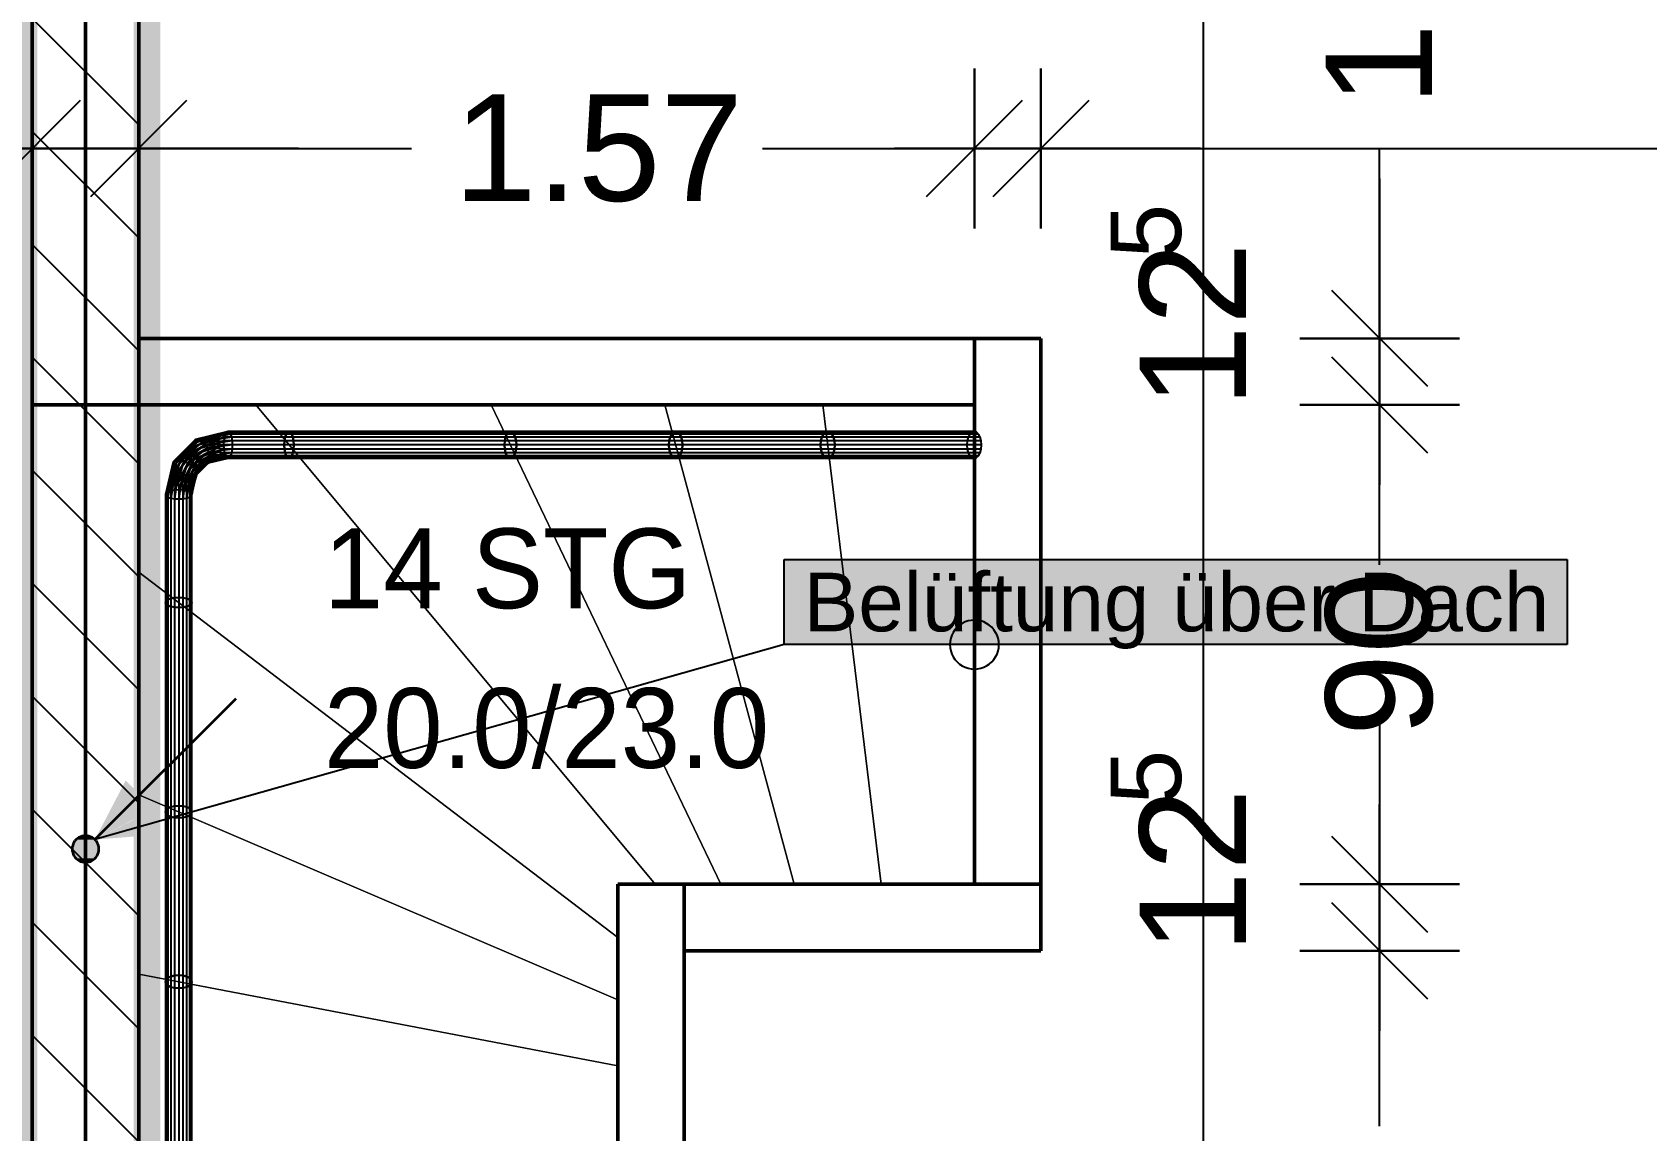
# Model space of a CAD drawing. Extents: x 0 to 756, y -25 to 420.
# Drawn here: x 251.6 to 312.2, y 99.4 to 140.7 of the extents above; entities that cross this region are included whole.
import ezdxf
from ezdxf.lldxf.tags import DXFTag

# ---------------------------------------------------------------- set-up
doc = ezdxf.new("R2010")
doc.units = 0
doc.layers.get('0').update_dxf_attribs({"lineweight": 25})
doc.layers.get('DEFPOINTS').update_dxf_attribs({"lineweight": 25})
for name, color, linetype, lineweight, true_color in [('A_Dach', 1, 'Continuous', 25, 0xff0000), ('H_Heizung', 1, 'Continuous', 25, 0xff0000), ('S_Schmutzwasser', 7, 'Continuous', 35, 0x808040)]:
    doc.layers.add(name, color=color, linetype=linetype, lineweight=lineweight, true_color=true_color)
for name, color, linetype, lineweight in [('A_Innenwand', 7, 'Continuous', 25), ('ALLGEMEIN01', 7, 'Continuous', 13), ('ALLGEMEIN03', 7, 'Continuous', 25), ('Standard', 7, 'Continuous', 25), ('TREPPE', 7, 'Continuous', 13), ('WAND_HOLZ_NICHT_TRAGEND', 7, 'Continuous', 13), ('WAND_HOLZ_TRAGEND', 7, 'Continuous', 13), ('X_Text', 7, 'Continuous', 25)]:
    doc.layers.add(name, color=color, linetype=linetype, lineweight=lineweight)
doc.styles.get("Standard").update_dxf_attribs({"font": 'arial.ttf'})
tags = doc.linetypes.add('VERDECKT2_S2', pattern=[0.27, 0.2, -0.07]).pattern_tags.tags
tags[6:7] = [DXFTag(74, 4), DXFTag(75, 0), DXFTag(340, '0'), DXFTag(46, 1.0), DXFTag(50, 0.0), DXFTag(44, 0.0), DXFTag(45, 0.0)]
tags[4:5] = [DXFTag(74, 4), DXFTag(75, 0), DXFTag(340, '0'), DXFTag(46, 1.0), DXFTag(50, 0.0), DXFTag(44, 0.0), DXFTag(45, 0.0)]

# ---------------------------------------------------------------- blocks, each defined once
blk = doc.blocks.new('Referenz-A0T78PG4OY')
at = {"layer": 'ALLGEMEIN01', "color": 0, "linetype": 'VERDECKT2_S2', "lineweight": -2, "ltscale": 0.25}
for p, q in [((253.567, 414.475), (253.567, 5.763)), ((295.567, 414.475), (295.567, 5.763))]:
    blk.add_line(p, q, dxfattribs=at)
at = {"layer": 'ALLGEMEIN03', "color": 0, "lineweight": -2}
blk.add_line((253.567, 414.475), (253.567, 5.763), dxfattribs=at)
at = {"layer": 'DEFPOINTS', "color": 0, "linetype": 'Continuous', "lineweight": -2, "ltscale": 0.25}
for p, q in [((255.567, 136.299), (255.567, 136.299)), ((286.967, 136.299), (286.967, 136.299)), ((289.467, 136.299), (289.467, 136.299)), ((255.567, 129.168), (255.567, 129.168)), ((255.567, 129.168), (255.567, 129.168)), ((289.467, 129.168), (289.467, 129.168)), ((289.467, 129.168), (289.467, 129.168)), ((289.467, 129.168), (289.467, 129.168)), ((289.467, 129.168), (289.467, 129.168)), ((302.192, 129.168), (302.192, 129.168)), ((286.967, 126.668), (286.967, 126.668)), ((286.967, 126.668), (286.967, 126.668)), ((286.967, 126.668), (286.967, 126.668)), ((286.967, 126.668), (286.967, 126.668)), ((302.192, 126.668), (302.192, 126.668)), ((286.967, 108.668), (286.967, 108.668)), ((286.967, 108.668), (286.967, 108.668)), ((302.192, 108.668), (302.192, 108.668)), ((289.467, 106.168), (289.467, 106.168)), ((289.467, 106.168), (289.467, 106.168)), ((302.192, 106.168), (302.192, 106.168))]:
    blk.add_line(p, q, dxfattribs=at)
at = {"layer": 'Standard', "color": 0, "lineweight": -2}
for p, q in [((255.567, 133.299), (255.567, 139.299)), ((255.567, 139.299), (255.567, 133.299)), ((286.967, 133.299), (286.967, 139.299)), ((286.967, 139.299), (286.967, 133.299)), ((289.467, 133.299), (289.467, 139.299)), ((289.467, 139.299), (289.467, 133.299)), ((249.767, 134.499), (253.367, 138.099)), ((253.367, 138.099), (249.767, 134.499)), ((253.767, 134.499), (257.367, 138.099)), ((257.367, 138.099), (253.767, 134.499)), ((285.167, 134.499), (288.767, 138.099)), ((288.767, 138.099), (285.167, 134.499)), ((287.667, 134.499), (291.267, 138.099)), ((291.267, 138.099), (287.667, 134.499)), ((245.567, 136.299), (254.567, 136.299)), ((257.567, 136.299), (248.567, 136.299)), ((249.567, 136.299), (258.567, 136.299)), ((251.567, 136.299), (255.567, 136.299)), ((261.567, 136.299), (252.567, 136.299)), ((255.567, 136.299), (265.81, 136.299)), ((279.01, 136.299), (286.967, 136.299)), ((280.967, 136.299), (289.967, 136.299)), ((283.467, 136.299), (292.467, 136.299)), ((292.967, 136.299), (283.967, 136.299)), ((295.467, 136.299), (286.467, 136.299)), ((286.967, 136.299), (289.467, 136.299)), ((289.467, 136.299), (330.729, 136.299)), ((302.192, 129.168), (302.192, 136.303)), ((302.192, 135.168), (302.192, 126.168)), ((302.192, 132.668), (302.192, 123.668)), ((302.192, 123.168), (302.192, 132.168)), ((303.992, 127.368), (300.392, 130.968)), ((300.392, 130.968), (303.992, 127.368)), ((302.192, 120.668), (302.192, 129.668)), ((305.192, 129.168), (299.192, 129.168)), ((299.192, 129.168), (305.192, 129.168)), ((302.192, 126.668), (302.192, 129.168)), ((303.992, 124.868), (300.392, 128.468)), ((300.392, 128.468), (303.992, 124.868)), ((305.192, 126.668), (299.192, 126.668)), ((299.192, 126.668), (305.192, 126.668)), ((302.192, 123.679), (302.192, 126.668)), ((258.873, 125.643), (257.639, 125.228)), ((258.826, 125.572), (257.639, 125.228)), ((258.826, 125.572), (257.65, 125.108)), ((258.925, 125.668), (257.658, 125.32)), ((258.873, 125.643), (257.658, 125.32)), ((258.925, 125.668), (257.705, 125.373)), ((258.978, 125.643), (257.705, 125.373)), ((258.978, 125.643), (257.776, 125.384)), ((259.025, 125.572), (257.776, 125.384)), ((259.025, 125.572), (257.863, 125.351)), ((258.826, 125.572), (258.789, 125.462)), ((258.873, 125.643), (258.826, 125.572)), ((261.104, 125.572), (258.826, 125.572)), ((258.925, 125.668), (258.873, 125.643)), ((261.156, 125.643), (258.873, 125.643)), ((258.978, 125.643), (258.925, 125.668)), ((261.212, 125.668), (258.925, 125.668)), ((259.025, 125.572), (258.978, 125.643)), ((261.269, 125.643), (258.978, 125.643)), ((259.062, 125.462), (259.025, 125.572)), ((261.32, 125.572), (259.025, 125.572)), ((261.104, 125.572), (261.064, 125.462)), ((261.064, 125.462), (261.104, 125.572)), ((261.156, 125.643), (261.104, 125.572)), ((261.104, 125.572), (261.156, 125.643)), ((269.402, 125.572), (261.104, 125.572)), ((261.212, 125.668), (261.156, 125.643)), ((261.156, 125.643), (261.212, 125.668)), ((269.464, 125.643), (261.156, 125.643)), ((261.212, 125.668), (261.269, 125.643)), ((269.533, 125.668), (261.212, 125.668)), ((261.269, 125.643), (261.212, 125.668)), ((261.269, 125.643), (261.32, 125.572)), ((269.603, 125.643), (261.269, 125.643)), ((261.32, 125.572), (261.269, 125.643)), ((261.32, 125.572), (261.361, 125.462)), ((269.665, 125.572), (261.32, 125.572)), ((261.361, 125.462), (261.32, 125.572)), ((269.402, 125.572), (269.352, 125.462)), ((269.352, 125.462), (269.402, 125.572)), ((269.464, 125.643), (269.402, 125.572)), ((269.402, 125.572), (269.464, 125.643)), ((275.595, 125.572), (269.402, 125.572)), ((269.533, 125.668), (269.464, 125.643)), ((269.464, 125.643), (269.533, 125.668)), ((275.666, 125.643), (269.464, 125.643)), ((275.745, 125.668), (269.533, 125.668)), ((269.533, 125.668), (269.603, 125.643)), ((269.603, 125.643), (269.533, 125.668)), ((275.823, 125.643), (269.603, 125.643)), ((269.603, 125.643), (269.665, 125.572)), ((269.665, 125.572), (269.603, 125.643)), ((275.895, 125.572), (269.665, 125.572)), ((269.665, 125.572), (269.714, 125.462)), ((269.714, 125.462), (269.665, 125.572)), ((275.595, 125.572), (275.538, 125.462)), ((275.538, 125.462), (275.595, 125.572)), ((275.666, 125.643), (275.595, 125.572)), ((275.595, 125.572), (275.666, 125.643)), ((281.297, 125.572), (275.595, 125.572)), ((275.745, 125.668), (275.666, 125.643)), ((275.666, 125.643), (275.745, 125.668)), ((281.371, 125.643), (275.666, 125.643)), ((281.453, 125.668), (275.745, 125.668)), ((275.745, 125.668), (275.823, 125.643)), ((275.823, 125.643), (275.745, 125.668)), ((281.535, 125.643), (275.823, 125.643)), ((275.823, 125.643), (275.895, 125.572)), ((275.895, 125.572), (275.823, 125.643)), ((281.609, 125.572), (275.895, 125.572)), ((275.895, 125.572), (275.951, 125.462)), ((275.951, 125.462), (275.895, 125.572)), ((281.297, 125.572), (281.238, 125.462)), ((281.238, 125.462), (281.297, 125.572)), ((281.371, 125.643), (281.297, 125.572)), ((281.297, 125.572), (281.371, 125.643)), ((286.809, 125.572), (281.297, 125.572)), ((281.453, 125.668), (281.371, 125.643)), ((281.371, 125.643), (281.453, 125.668)), ((286.884, 125.643), (281.371, 125.643)), ((286.967, 125.668), (281.453, 125.668)), ((281.453, 125.668), (281.535, 125.643)), ((281.535, 125.643), (281.453, 125.668)), ((287.05, 125.643), (281.535, 125.643)), ((281.535, 125.643), (281.609, 125.572)), ((281.609, 125.572), (281.535, 125.643)), ((287.125, 125.572), (281.609, 125.572)), ((281.609, 125.572), (281.668, 125.462)), ((281.668, 125.462), (281.609, 125.572)), ((286.75, 125.462), (286.809, 125.572)), ((286.809, 125.572), (286.884, 125.643)), ((286.884, 125.643), (286.967, 125.668)), ((287.05, 125.643), (286.967, 125.668)), ((287.125, 125.572), (287.05, 125.643)), ((287.184, 125.462), (287.125, 125.572)), ((257.705, 125.373), (256.85, 124.459)), ((257.658, 125.32), (256.85, 124.459)), ((257.776, 125.384), (256.861, 124.529)), ((257.705, 125.373), (256.861, 124.529)), ((257.658, 125.32), (256.883, 124.371)), ((257.639, 125.228), (256.883, 124.371)), ((257.776, 125.384), (256.915, 124.576)), ((257.863, 125.351), (256.915, 124.576)), ((257.639, 125.228), (256.957, 124.276)), ((257.65, 125.108), (256.957, 124.276)), ((257.863, 125.351), (257.006, 124.595)), ((257.958, 125.277), (257.006, 124.595)), ((257.65, 125.108), (257.065, 124.182)), ((257.69, 124.971), (257.065, 124.182)), ((257.958, 125.277), (257.126, 124.584)), ((258.052, 125.17), (257.126, 124.584)), ((257.69, 124.971), (257.195, 124.099)), ((258.052, 125.17), (257.263, 124.544)), ((258.136, 125.039), (257.263, 124.544)), ((258.136, 125.039), (257.404, 124.48)), ((257.658, 125.32), (257.639, 125.228)), ((257.639, 125.228), (257.65, 125.108)), ((258.789, 125.462), (257.65, 125.108)), ((257.65, 125.108), (257.69, 124.971)), ((257.705, 125.373), (257.658, 125.32)), ((258.789, 125.462), (257.69, 124.971)), ((258.765, 125.322), (257.69, 124.971)), ((257.69, 124.971), (257.755, 124.831)), ((257.776, 125.384), (257.705, 125.373)), ((258.765, 125.322), (257.755, 124.831)), ((258.757, 125.168), (257.755, 124.831)), ((257.863, 125.351), (257.776, 125.384)), ((258.757, 125.168), (257.839, 124.7)), ((258.765, 125.013), (257.839, 124.7)), ((259.062, 125.462), (257.863, 125.351)), ((257.958, 125.277), (257.863, 125.351)), ((258.765, 125.013), (257.933, 124.593)), ((259.062, 125.462), (257.958, 125.277)), ((259.086, 125.322), (257.958, 125.277)), ((258.052, 125.17), (257.958, 125.277)), ((259.086, 125.322), (258.052, 125.17)), ((258.136, 125.039), (258.052, 125.17)), ((259.094, 125.168), (258.052, 125.17)), ((259.094, 125.168), (258.136, 125.039)), ((258.201, 124.899), (258.136, 125.039)), ((259.086, 125.013), (258.136, 125.039)), ((259.086, 125.013), (258.201, 124.899)), ((258.765, 125.322), (258.757, 125.168)), ((258.757, 125.168), (258.765, 125.013)), ((261.029, 125.168), (258.757, 125.168)), ((258.789, 125.462), (258.765, 125.322)), ((261.038, 125.322), (258.765, 125.322)), ((258.765, 125.013), (258.789, 124.874)), ((261.038, 125.013), (258.765, 125.013)), ((261.064, 125.462), (258.789, 125.462)), ((259.086, 125.322), (259.062, 125.462)), ((261.361, 125.462), (259.062, 125.462)), ((259.062, 124.874), (259.086, 125.013)), ((259.094, 125.168), (259.086, 125.322)), ((261.387, 125.322), (259.086, 125.322)), ((259.086, 125.013), (259.094, 125.168)), ((261.387, 125.013), (259.086, 125.013)), ((261.396, 125.168), (259.094, 125.168)), ((261.038, 125.322), (261.029, 125.168)), ((261.029, 125.168), (261.038, 125.322)), ((261.029, 125.168), (261.038, 125.013)), ((269.31, 125.168), (261.029, 125.168)), ((261.038, 125.013), (261.029, 125.168)), ((261.064, 125.462), (261.038, 125.322)), ((261.038, 125.322), (261.064, 125.462)), ((269.321, 125.322), (261.038, 125.322)), ((261.038, 125.013), (261.064, 124.874)), ((269.321, 125.013), (261.038, 125.013)), ((261.064, 124.874), (261.038, 125.013)), ((269.352, 125.462), (261.064, 125.462)), ((261.361, 125.462), (261.387, 125.322)), ((269.714, 125.462), (261.361, 125.462)), ((261.387, 125.322), (261.361, 125.462)), ((261.387, 125.013), (261.361, 124.874)), ((261.361, 124.874), (261.387, 125.013)), ((261.387, 125.322), (261.396, 125.168)), ((269.746, 125.322), (261.387, 125.322)), ((261.396, 125.168), (261.387, 125.322)), ((261.396, 125.168), (261.387, 125.013)), ((261.387, 125.013), (261.396, 125.168)), ((269.746, 125.013), (261.387, 125.013)), ((269.757, 125.168), (261.396, 125.168)), ((269.321, 125.322), (269.31, 125.168)), ((269.31, 125.168), (269.321, 125.322)), ((269.31, 125.168), (269.321, 125.013)), ((275.49, 125.168), (269.31, 125.168)), ((269.321, 125.013), (269.31, 125.168)), ((269.352, 125.462), (269.321, 125.322)), ((269.321, 125.322), (269.352, 125.462)), ((275.502, 125.322), (269.321, 125.322)), ((269.321, 125.013), (269.352, 124.874)), ((275.502, 125.013), (269.321, 125.013)), ((269.352, 124.874), (269.321, 125.013)), ((275.538, 125.462), (269.352, 125.462)), ((275.951, 125.462), (269.714, 125.462)), ((269.714, 125.462), (269.746, 125.322)), ((269.746, 125.322), (269.714, 125.462)), ((269.746, 125.013), (269.714, 124.874)), ((269.714, 124.874), (269.746, 125.013)), ((275.987, 125.322), (269.746, 125.322)), ((269.746, 125.322), (269.757, 125.168)), ((269.757, 125.168), (269.746, 125.322)), ((269.757, 125.168), (269.746, 125.013)), ((269.746, 125.013), (269.757, 125.168)), ((275.987, 125.013), (269.746, 125.013)), ((276, 125.168), (269.757, 125.168)), ((275.502, 125.322), (275.49, 125.168)), ((275.49, 125.168), (275.502, 125.322)), ((275.49, 125.168), (275.502, 125.013)), ((281.187, 125.168), (275.49, 125.168)), ((275.502, 125.013), (275.49, 125.168)), ((275.538, 125.462), (275.502, 125.322)), ((275.502, 125.322), (275.538, 125.462)), ((281.2, 125.322), (275.502, 125.322)), ((275.502, 125.013), (275.538, 124.874)), ((281.2, 125.013), (275.502, 125.013)), ((275.538, 124.874), (275.502, 125.013)), ((281.238, 125.462), (275.538, 125.462)), ((281.668, 125.462), (275.951, 125.462)), ((275.951, 125.462), (275.987, 125.322)), ((275.987, 125.322), (275.951, 125.462)), ((275.987, 125.013), (275.951, 124.874)), ((275.951, 124.874), (275.987, 125.013)), ((281.705, 125.322), (275.987, 125.322)), ((275.987, 125.322), (276, 125.168)), ((276, 125.168), (275.987, 125.322)), ((276, 125.168), (275.987, 125.013)), ((275.987, 125.013), (276, 125.168)), ((281.705, 125.013), (275.987, 125.013)), ((281.718, 125.168), (276, 125.168)), ((281.2, 125.322), (281.187, 125.168)), ((281.187, 125.168), (281.2, 125.322)), ((281.187, 125.168), (281.2, 125.013)), ((286.698, 125.168), (281.187, 125.168)), ((281.2, 125.013), (281.187, 125.168)), ((281.238, 125.462), (281.2, 125.322)), ((281.2, 125.322), (281.238, 125.462)), ((286.711, 125.322), (281.2, 125.322)), ((281.2, 125.013), (281.238, 124.874)), ((286.711, 125.013), (281.2, 125.013)), ((281.238, 124.874), (281.2, 125.013)), ((286.75, 125.462), (281.238, 125.462)), ((287.184, 125.462), (281.668, 125.462)), ((281.668, 125.462), (281.705, 125.322)), ((281.705, 125.322), (281.668, 125.462)), ((281.705, 125.013), (281.668, 124.874)), ((281.668, 124.874), (281.705, 125.013)), ((287.222, 125.322), (281.705, 125.322)), ((281.705, 125.322), (281.718, 125.168)), ((281.718, 125.168), (281.705, 125.322)), ((281.718, 125.168), (281.705, 125.013)), ((281.705, 125.013), (281.718, 125.168)), ((287.222, 125.013), (281.705, 125.013)), ((287.235, 125.168), (281.718, 125.168)), ((286.698, 125.168), (286.711, 125.322)), ((286.711, 125.013), (286.698, 125.168)), ((286.711, 125.322), (286.75, 125.462)), ((286.75, 124.874), (286.711, 125.013)), ((287.222, 125.322), (287.184, 125.462)), ((287.184, 124.874), (287.222, 125.013)), ((287.235, 125.168), (287.222, 125.322)), ((287.222, 125.013), (287.235, 125.168)), ((256.915, 124.576), (256.567, 123.309)), ((256.861, 124.529), (256.567, 123.309)), ((257.006, 124.595), (256.591, 123.361)), ((256.915, 124.576), (256.591, 123.361)), ((256.861, 124.529), (256.591, 123.257)), ((256.85, 124.459), (256.591, 123.257)), ((257.006, 124.595), (256.662, 123.408)), ((257.126, 124.584), (256.662, 123.408)), ((256.85, 124.459), (256.662, 123.21)), ((256.883, 124.371), (256.662, 123.21)), ((257.126, 124.584), (256.773, 123.446)), ((257.263, 124.544), (256.773, 123.446)), ((256.883, 124.371), (256.773, 123.172)), ((256.861, 124.529), (256.85, 124.459)), ((256.85, 124.459), (256.883, 124.371)), ((256.915, 124.576), (256.861, 124.529)), ((256.883, 124.371), (256.957, 124.276)), ((257.263, 124.544), (256.912, 123.47)), ((257.404, 124.48), (256.912, 123.47)), ((257.006, 124.595), (256.915, 124.576)), ((257.126, 124.584), (257.006, 124.595)), ((257.404, 124.48), (257.067, 123.478)), ((257.534, 124.396), (257.067, 123.478)), ((257.263, 124.544), (257.126, 124.584)), ((257.755, 124.831), (257.195, 124.099)), ((257.534, 124.396), (257.221, 123.47)), ((257.404, 124.48), (257.263, 124.544)), ((257.755, 124.831), (257.336, 124.034)), ((257.839, 124.7), (257.336, 124.034)), ((258.201, 124.899), (257.404, 124.48)), ((257.534, 124.396), (257.404, 124.48)), ((257.839, 124.7), (257.473, 123.994)), ((257.933, 124.593), (257.473, 123.994)), ((258.201, 124.899), (257.534, 124.396)), ((258.241, 124.762), (257.534, 124.396)), ((257.642, 124.302), (257.534, 124.396)), ((257.933, 124.593), (257.593, 123.983)), ((258.028, 124.519), (257.593, 123.983)), ((258.241, 124.762), (257.642, 124.302)), ((258.252, 124.641), (257.642, 124.302)), ((258.028, 124.519), (257.684, 124.002)), ((258.115, 124.486), (257.684, 124.002)), ((258.252, 124.641), (257.716, 124.207)), ((258.233, 124.55), (257.716, 124.207)), ((257.738, 124.049), (258.186, 124.496)), ((258.115, 124.486), (257.738, 124.049)), ((258.233, 124.55), (257.749, 124.119)), ((258.186, 124.496), (257.749, 124.119)), ((257.755, 124.831), (257.839, 124.7)), ((257.839, 124.7), (257.933, 124.593)), ((258.789, 124.874), (257.933, 124.593)), ((257.933, 124.593), (258.028, 124.519)), ((258.789, 124.874), (258.028, 124.519)), ((258.826, 124.763), (258.028, 124.519)), ((258.028, 124.519), (258.115, 124.486)), ((258.826, 124.763), (258.115, 124.486)), ((258.873, 124.692), (258.115, 124.486)), ((258.115, 124.486), (258.186, 124.496)), ((258.873, 124.692), (258.186, 124.496)), ((258.186, 124.496), (258.925, 124.668)), ((258.186, 124.496), (258.233, 124.55)), ((258.241, 124.762), (258.201, 124.899)), ((259.062, 124.874), (258.201, 124.899)), ((258.978, 124.692), (258.233, 124.55)), ((258.925, 124.668), (258.233, 124.55)), ((258.233, 124.55), (258.252, 124.641)), ((259.062, 124.874), (258.241, 124.762)), ((259.025, 124.763), (258.241, 124.762)), ((258.252, 124.641), (258.241, 124.762)), ((259.025, 124.763), (258.252, 124.641)), ((258.978, 124.692), (258.252, 124.641)), ((258.789, 124.874), (258.826, 124.763)), ((261.064, 124.874), (258.789, 124.874)), ((258.826, 124.763), (258.873, 124.692)), ((261.104, 124.763), (258.826, 124.763)), ((258.873, 124.692), (258.925, 124.668)), ((261.156, 124.692), (258.873, 124.692)), ((258.925, 124.668), (258.978, 124.692)), ((258.925, 124.668), (261.212, 124.668)), ((258.978, 124.692), (259.025, 124.763)), ((261.269, 124.692), (258.978, 124.692)), ((259.025, 124.763), (259.062, 124.874)), ((261.32, 124.763), (259.025, 124.763)), ((261.361, 124.874), (259.062, 124.874)), ((261.064, 124.874), (261.104, 124.763)), ((269.352, 124.874), (261.064, 124.874)), ((261.104, 124.763), (261.064, 124.874)), ((261.104, 124.763), (261.156, 124.692)), ((269.402, 124.763), (261.104, 124.763)), ((261.156, 124.692), (261.104, 124.763)), ((261.156, 124.692), (261.212, 124.668)), ((269.464, 124.692), (261.156, 124.692)), ((261.212, 124.668), (261.156, 124.692)), ((261.269, 124.692), (261.212, 124.668)), ((261.212, 124.668), (261.269, 124.692)), ((261.212, 124.668), (269.533, 124.668)), ((261.32, 124.763), (261.269, 124.692)), ((261.269, 124.692), (261.32, 124.763)), ((269.603, 124.692), (261.269, 124.692)), ((261.361, 124.874), (261.32, 124.763)), ((261.32, 124.763), (261.361, 124.874)), ((269.665, 124.763), (261.32, 124.763)), ((269.714, 124.874), (261.361, 124.874)), ((269.352, 124.874), (269.402, 124.763)), ((275.538, 124.874), (269.352, 124.874)), ((269.402, 124.763), (269.352, 124.874)), ((269.402, 124.763), (269.464, 124.692)), ((275.595, 124.763), (269.402, 124.763)), ((269.464, 124.692), (269.402, 124.763)), ((269.464, 124.692), (269.533, 124.668)), ((275.666, 124.692), (269.464, 124.692)), ((269.533, 124.668), (269.464, 124.692)), ((269.603, 124.692), (269.533, 124.668)), ((269.533, 124.668), (269.603, 124.692)), ((269.533, 124.668), (275.745, 124.668)), ((269.665, 124.763), (269.603, 124.692)), ((269.603, 124.692), (269.665, 124.763)), ((275.823, 124.692), (269.603, 124.692)), ((269.714, 124.874), (269.665, 124.763)), ((269.665, 124.763), (269.714, 124.874)), ((275.895, 124.763), (269.665, 124.763)), ((275.951, 124.874), (269.714, 124.874)), ((275.538, 124.874), (275.595, 124.763)), ((281.238, 124.874), (275.538, 124.874)), ((275.595, 124.763), (275.538, 124.874)), ((275.595, 124.763), (275.666, 124.692)), ((281.297, 124.763), (275.595, 124.763)), ((275.666, 124.692), (275.595, 124.763)), ((275.666, 124.692), (275.745, 124.668)), ((281.371, 124.692), (275.666, 124.692)), ((275.745, 124.668), (275.666, 124.692)), ((275.823, 124.692), (275.745, 124.668)), ((275.745, 124.668), (275.823, 124.692)), ((275.745, 124.668), (281.453, 124.668)), ((275.895, 124.763), (275.823, 124.692)), ((275.823, 124.692), (275.895, 124.763)), ((281.535, 124.692), (275.823, 124.692)), ((275.951, 124.874), (275.895, 124.763)), ((275.895, 124.763), (275.951, 124.874)), ((281.609, 124.763), (275.895, 124.763)), ((281.668, 124.874), (275.951, 124.874)), ((281.238, 124.874), (281.297, 124.763)), ((286.75, 124.874), (281.238, 124.874)), ((281.297, 124.763), (281.238, 124.874)), ((281.297, 124.763), (281.371, 124.692)), ((286.809, 124.763), (281.297, 124.763)), ((281.371, 124.692), (281.297, 124.763)), ((281.371, 124.692), (281.453, 124.668)), ((286.884, 124.692), (281.371, 124.692)), ((281.453, 124.668), (281.371, 124.692)), ((281.535, 124.692), (281.453, 124.668)), ((281.453, 124.668), (281.535, 124.692)), ((281.453, 124.668), (286.967, 124.668)), ((281.609, 124.763), (281.535, 124.692)), ((281.535, 124.692), (281.609, 124.763)), ((287.05, 124.692), (281.535, 124.692)), ((281.668, 124.874), (281.609, 124.763)), ((281.609, 124.763), (281.668, 124.874)), ((287.125, 124.763), (281.609, 124.763)), ((287.184, 124.874), (281.668, 124.874)), ((286.809, 124.763), (286.75, 124.874)), ((286.884, 124.692), (286.809, 124.763)), ((286.967, 124.668), (286.884, 124.692)), ((286.967, 124.668), (287.05, 124.692)), ((287.05, 124.692), (287.125, 124.763)), ((287.125, 124.763), (287.184, 124.874)), ((256.957, 124.276), (256.773, 123.172)), ((256.957, 124.276), (256.912, 123.148)), ((257.065, 124.182), (256.912, 123.148)), ((256.957, 124.276), (257.065, 124.182)), ((257.065, 124.182), (257.067, 123.14)), ((257.065, 124.182), (257.195, 124.099)), ((257.195, 124.099), (257.067, 123.14)), ((257.195, 124.099), (257.221, 123.148)), ((257.195, 124.099), (257.336, 124.034)), ((257.642, 124.302), (257.221, 123.47)), ((257.336, 124.034), (257.221, 123.148)), ((257.336, 124.034), (257.361, 123.172)), ((257.336, 124.034), (257.473, 123.994)), ((257.642, 124.302), (257.361, 123.446)), ((257.716, 124.207), (257.361, 123.446)), ((257.473, 123.994), (257.361, 123.172)), ((257.716, 124.207), (257.471, 123.408)), ((257.749, 124.119), (257.471, 123.408)), ((257.473, 123.994), (257.471, 123.21)), ((257.593, 123.983), (257.471, 123.21)), ((257.473, 123.994), (257.593, 123.983)), ((257.749, 124.119), (257.542, 123.361)), ((257.738, 124.049), (257.542, 123.361)), ((257.684, 124.002), (257.542, 123.257)), ((257.593, 123.983), (257.542, 123.257)), ((257.567, 123.309), (257.738, 124.049)), ((257.684, 124.002), (257.567, 123.309)), ((257.593, 123.983), (257.684, 124.002)), ((257.716, 124.207), (257.642, 124.302)), ((257.684, 124.002), (257.738, 124.049)), ((257.749, 124.119), (257.716, 124.207)), ((257.738, 124.049), (257.749, 124.119)), ((256.591, 123.361), (256.567, 123.309)), ((256.567, 123.309), (256.567, 119.248)), ((256.567, 123.309), (256.591, 123.257)), ((256.662, 123.408), (256.591, 123.361)), ((256.591, 123.361), (256.591, 119.306)), ((256.591, 123.257), (256.591, 119.19)), ((256.591, 123.257), (256.662, 123.21)), ((256.773, 123.446), (256.662, 123.408)), ((256.662, 123.408), (256.662, 119.359)), ((256.662, 123.21), (256.662, 119.137)), ((256.662, 123.21), (256.773, 123.172)), ((256.912, 123.47), (256.773, 123.446)), ((256.773, 123.446), (256.773, 119.4)), ((256.773, 123.172), (256.773, 119.095)), ((256.773, 123.172), (256.912, 123.148)), ((257.067, 123.478), (256.912, 123.47)), ((256.912, 123.47), (256.912, 119.427)), ((256.912, 123.148), (256.912, 119.069)), ((256.912, 123.148), (257.067, 123.14)), ((257.067, 123.478), (257.067, 119.436)), ((257.221, 123.47), (257.067, 123.478)), ((257.067, 123.14), (257.221, 123.148)), ((257.221, 123.47), (257.221, 119.427)), ((257.361, 123.446), (257.221, 123.47)), ((257.221, 123.148), (257.361, 123.172)), ((257.221, 123.148), (257.221, 119.069)), ((257.361, 123.446), (257.361, 119.4)), ((257.471, 123.408), (257.361, 123.446)), ((257.361, 123.172), (257.471, 123.21)), ((257.361, 123.172), (257.361, 119.095)), ((257.471, 123.408), (257.471, 119.359)), ((257.542, 123.361), (257.471, 123.408)), ((257.471, 123.21), (257.542, 123.257)), ((257.471, 123.21), (257.471, 119.137)), ((257.542, 123.361), (257.542, 119.306)), ((257.567, 123.309), (257.542, 123.361)), ((257.542, 123.257), (257.567, 123.309)), ((257.542, 123.257), (257.542, 119.19)), ((257.567, 119.248), (257.567, 123.309)), ((257.067, 123.14), (257.067, 119.059)), ((256.567, 119.248), (256.591, 119.306)), ((256.591, 119.306), (256.567, 119.248)), ((256.567, 119.248), (256.591, 119.19)), ((256.567, 119.248), (256.567, 111.39)), ((256.591, 119.19), (256.567, 119.248)), ((256.591, 119.306), (256.662, 119.359)), ((256.662, 119.359), (256.591, 119.306)), ((256.591, 119.306), (256.591, 111.46)), ((256.591, 119.19), (256.662, 119.137)), ((256.662, 119.137), (256.591, 119.19)), ((256.591, 119.19), (256.591, 111.32)), ((256.662, 119.359), (256.773, 119.4)), ((256.773, 119.4), (256.662, 119.359)), ((256.662, 119.359), (256.662, 111.523)), ((256.662, 119.137), (256.773, 119.095)), ((256.773, 119.095), (256.662, 119.137)), ((256.662, 119.137), (256.662, 111.257)), ((256.773, 119.4), (256.912, 119.427)), ((256.912, 119.427), (256.773, 119.4)), ((256.773, 119.4), (256.773, 111.573)), ((256.773, 119.095), (256.912, 119.069)), ((256.912, 119.069), (256.773, 119.095)), ((256.773, 119.095), (256.773, 111.207)), ((256.912, 119.427), (257.067, 119.436)), ((257.067, 119.436), (256.912, 119.427)), ((256.912, 119.427), (256.912, 111.605)), ((256.912, 119.069), (257.067, 119.059)), ((257.067, 119.059), (256.912, 119.069)), ((256.912, 119.069), (256.912, 111.175)), ((257.067, 119.436), (257.221, 119.427)), ((257.067, 119.436), (257.067, 111.616)), ((257.221, 119.427), (257.067, 119.436)), ((257.067, 119.059), (257.221, 119.069)), ((257.221, 119.069), (257.067, 119.059)), ((257.067, 119.059), (257.067, 111.164)), ((257.221, 119.427), (257.361, 119.4)), ((257.221, 119.427), (257.221, 111.605)), ((257.361, 119.4), (257.221, 119.427)), ((257.221, 119.069), (257.361, 119.095)), ((257.361, 119.095), (257.221, 119.069)), ((257.221, 119.069), (257.221, 111.175)), ((257.361, 119.4), (257.471, 119.359)), ((257.361, 119.4), (257.361, 111.573)), ((257.471, 119.359), (257.361, 119.4)), ((257.361, 119.095), (257.471, 119.137)), ((257.471, 119.137), (257.361, 119.095)), ((257.361, 119.095), (257.361, 111.207)), ((257.471, 119.359), (257.542, 119.306)), ((257.471, 119.359), (257.471, 111.523)), ((257.542, 119.306), (257.471, 119.359)), ((257.471, 119.137), (257.542, 119.19)), ((257.542, 119.19), (257.471, 119.137)), ((257.471, 119.137), (257.471, 111.257)), ((257.542, 119.306), (257.567, 119.248)), ((257.542, 119.306), (257.542, 111.46)), ((257.567, 119.248), (257.542, 119.306)), ((257.542, 119.19), (257.567, 119.248)), ((257.567, 119.248), (257.542, 119.19)), ((257.542, 119.19), (257.542, 111.32)), ((257.567, 111.39), (257.567, 119.248)), ((302.192, 114.668), (302.192, 105.668)), ((302.192, 112.168), (302.192, 103.168)), ((302.192, 102.668), (302.192, 111.668)), ((256.567, 111.39), (256.591, 111.46)), ((256.591, 111.46), (256.567, 111.39)), ((256.567, 111.39), (256.591, 111.32)), ((256.567, 111.39), (256.567, 105.012)), ((256.591, 111.32), (256.567, 111.39)), ((256.591, 111.46), (256.662, 111.523)), ((256.662, 111.523), (256.591, 111.46)), ((256.591, 111.46), (256.591, 105.088)), ((256.591, 111.32), (256.662, 111.257)), ((256.662, 111.257), (256.591, 111.32)), ((256.591, 111.32), (256.591, 104.935)), ((256.662, 111.523), (256.773, 111.573)), ((256.773, 111.573), (256.662, 111.523)), ((256.662, 111.523), (256.662, 105.157)), ((256.662, 111.257), (256.773, 111.207)), ((256.773, 111.207), (256.662, 111.257)), ((256.662, 111.257), (256.662, 104.866)), ((256.773, 111.573), (256.912, 111.605)), ((256.912, 111.605), (256.773, 111.573)), ((256.773, 111.573), (256.773, 105.212)), ((256.773, 111.207), (256.912, 111.175)), ((256.912, 111.175), (256.773, 111.207)), ((256.773, 111.207), (256.773, 104.811)), ((256.912, 111.605), (257.067, 111.616)), ((257.067, 111.616), (256.912, 111.605)), ((256.912, 111.605), (256.912, 105.247)), ((256.912, 111.175), (257.067, 111.164)), ((257.067, 111.164), (256.912, 111.175)), ((256.912, 111.175), (256.912, 104.776)), ((257.067, 111.616), (257.221, 111.605)), ((257.067, 111.616), (257.067, 105.259)), ((257.221, 111.605), (257.067, 111.616)), ((257.067, 111.164), (257.221, 111.175)), ((257.221, 111.175), (257.067, 111.164)), ((257.067, 111.164), (257.067, 104.764)), ((257.221, 111.605), (257.361, 111.573)), ((257.221, 111.605), (257.221, 105.247)), ((257.361, 111.573), (257.221, 111.605)), ((257.221, 111.175), (257.361, 111.207)), ((257.361, 111.207), (257.221, 111.175)), ((257.221, 111.175), (257.221, 104.776)), ((257.361, 111.573), (257.471, 111.523)), ((257.361, 111.573), (257.361, 105.212)), ((257.471, 111.523), (257.361, 111.573)), ((257.361, 111.207), (257.471, 111.257)), ((257.471, 111.257), (257.361, 111.207)), ((257.361, 111.207), (257.361, 104.811)), ((257.471, 111.523), (257.542, 111.46)), ((257.471, 111.523), (257.471, 105.157)), ((257.542, 111.46), (257.471, 111.523)), ((257.471, 111.257), (257.542, 111.32)), ((257.542, 111.32), (257.471, 111.257)), ((257.471, 111.257), (257.471, 104.866)), ((257.542, 111.46), (257.567, 111.39)), ((257.542, 111.46), (257.542, 105.088)), ((257.567, 111.39), (257.542, 111.46)), ((257.542, 111.32), (257.567, 111.39)), ((257.567, 111.39), (257.542, 111.32)), ((257.542, 111.32), (257.542, 104.935)), ((257.567, 105.012), (257.567, 111.39)), ((303.992, 106.868), (300.392, 110.468)), ((300.392, 110.468), (303.992, 106.868)), ((302.192, 108.668), (302.192, 110.479)), ((305.192, 108.668), (299.192, 108.668)), ((299.192, 108.668), (305.192, 108.668)), ((302.192, 100.168), (302.192, 109.168)), ((302.192, 106.168), (302.192, 108.668)), ((303.992, 104.368), (300.392, 107.968)), ((300.392, 107.968), (303.992, 104.368)), ((305.192, 106.168), (299.192, 106.168)), ((299.192, 106.168), (305.192, 106.168)), ((302.192, 99.581), (302.192, 106.168)), ((256.567, 105.012), (256.591, 105.088)), ((256.591, 105.088), (256.567, 105.012)), ((256.567, 105.012), (256.591, 104.935)), ((256.567, 105.012), (256.567, 98.976)), ((256.591, 104.935), (256.567, 105.012)), ((256.591, 105.088), (256.662, 105.157)), ((256.662, 105.157), (256.591, 105.088)), ((256.591, 105.088), (256.591, 99.061)), ((256.662, 105.157), (256.773, 105.212)), ((256.773, 105.212), (256.662, 105.157)), ((256.662, 105.157), (256.662, 99.139)), ((256.773, 105.212), (256.912, 105.247)), ((256.912, 105.247), (256.773, 105.212)), ((256.773, 105.212), (256.773, 99.2)), ((256.912, 105.247), (257.067, 105.259)), ((257.067, 105.259), (256.912, 105.247)), ((256.912, 105.247), (256.912, 99.24)), ((257.067, 105.259), (257.221, 105.247)), ((257.067, 105.259), (257.067, 99.253)), ((257.221, 105.247), (257.067, 105.259)), ((257.221, 105.247), (257.361, 105.212)), ((257.221, 105.247), (257.221, 99.24)), ((257.361, 105.212), (257.221, 105.247)), ((257.361, 105.212), (257.471, 105.157)), ((257.361, 105.212), (257.361, 99.2)), ((257.471, 105.157), (257.361, 105.212)), ((257.471, 105.157), (257.542, 105.088)), ((257.471, 105.157), (257.471, 99.139)), ((257.542, 105.088), (257.471, 105.157)), ((257.542, 105.088), (257.567, 105.012)), ((257.542, 105.088), (257.542, 99.061)), ((257.567, 105.012), (257.542, 105.088)), ((257.542, 104.935), (257.567, 105.012)), ((257.567, 105.012), (257.542, 104.935)), ((257.567, 98.976), (257.567, 105.012)), ((256.591, 104.935), (256.662, 104.866)), ((256.662, 104.866), (256.591, 104.935)), ((256.591, 104.935), (256.591, 98.89)), ((256.662, 104.866), (256.773, 104.811)), ((256.773, 104.811), (256.662, 104.866)), ((256.662, 104.866), (256.662, 98.813)), ((256.773, 104.811), (256.912, 104.776)), ((256.912, 104.776), (256.773, 104.811)), ((256.773, 104.811), (256.773, 98.751)), ((256.912, 104.776), (257.067, 104.764)), ((257.067, 104.764), (256.912, 104.776)), ((256.912, 104.776), (256.912, 98.712)), ((257.067, 104.764), (257.221, 104.776)), ((257.221, 104.776), (257.067, 104.764)), ((257.067, 104.764), (257.067, 98.698)), ((257.221, 104.776), (257.361, 104.811)), ((257.361, 104.811), (257.221, 104.776)), ((257.221, 104.776), (257.221, 98.712)), ((257.361, 104.811), (257.471, 104.866)), ((257.471, 104.866), (257.361, 104.811)), ((257.361, 104.811), (257.361, 98.751)), ((257.471, 104.866), (257.542, 104.935)), ((257.542, 104.935), (257.471, 104.866)), ((257.471, 104.866), (257.471, 98.813)), ((257.542, 104.935), (257.542, 98.89))]:
    blk.add_line(p, q, dxfattribs=at)
at = {"layer": 'TREPPE', "color": 0}
for p, q in [((259.962, 126.668), (255.567, 126.668)), ((255.567, 126.668), (255.567, 120.392)), ((255.567, 120.392), (255.567, 126.668)), ((255.567, 126.668), (259.962, 126.668)), ((255.567, 126.668), (255.567, 126.668)), ((274.967, 108.668), (259.962, 126.668)), ((259.962, 126.668), (274.967, 108.668)), ((259.962, 126.668), (259.962, 126.668)), ((268.815, 126.668), (259.962, 126.668)), ((259.962, 126.668), (274.967, 108.668)), ((259.962, 126.668), (268.815, 126.668)), ((274.967, 108.668), (259.962, 126.668)), ((259.962, 126.668), (259.962, 126.668)), ((277.434, 108.668), (268.815, 126.668)), ((268.815, 126.668), (277.434, 108.668)), ((268.815, 126.668), (268.815, 126.668)), ((275.34, 126.668), (268.815, 126.668)), ((268.815, 126.668), (277.434, 108.668)), ((268.815, 126.668), (275.34, 126.668)), ((277.434, 108.668), (268.815, 126.668)), ((268.815, 126.668), (268.815, 126.668)), ((280.193, 108.668), (275.34, 126.668)), ((275.34, 126.668), (280.193, 108.668)), ((275.34, 126.668), (275.34, 126.668)), ((281.27, 126.668), (275.34, 126.668)), ((275.34, 126.668), (280.193, 108.668)), ((275.34, 126.668), (281.27, 126.668)), ((280.193, 108.668), (275.34, 126.668)), ((275.34, 126.668), (275.34, 126.668)), ((283.464, 108.668), (281.27, 126.668)), ((281.27, 126.668), (283.464, 108.668)), ((281.27, 126.668), (281.27, 126.668)), ((286.967, 126.668), (281.27, 126.668)), ((281.27, 126.668), (283.464, 108.668)), ((281.27, 126.668), (286.967, 126.668)), ((283.464, 108.668), (281.27, 126.668)), ((281.27, 126.668), (281.27, 126.668)), ((286.967, 108.668), (286.967, 126.668)), ((286.967, 126.668), (286.967, 108.668)), ((286.967, 126.668), (286.967, 126.668)), ((255.567, 120.392), (255.567, 112.032)), ((273.567, 106.668), (255.567, 120.392)), ((255.567, 112.032), (255.567, 120.392)), ((255.567, 120.392), (273.567, 106.668)), ((255.567, 120.392), (255.567, 120.392)), ((255.567, 120.392), (273.567, 106.668)), ((273.567, 106.668), (255.567, 120.392)), ((255.567, 120.392), (255.567, 120.392)), ((255.567, 112.032), (255.567, 105.299)), ((273.567, 104.33), (255.567, 112.032)), ((255.567, 105.299), (255.567, 112.032)), ((255.567, 112.032), (273.567, 104.33)), ((255.567, 112.032), (255.567, 112.032)), ((255.567, 112.032), (273.567, 104.33)), ((273.567, 104.33), (255.567, 112.032)), ((255.567, 112.032), (255.567, 112.032)), ((273.567, 108.668), (274.967, 108.668)), ((273.567, 106.668), (273.567, 108.668)), ((273.567, 108.668), (273.567, 106.668)), ((274.967, 108.668), (273.567, 108.668)), ((273.567, 108.668), (273.567, 108.668)), ((274.967, 108.668), (274.967, 108.668)), ((274.967, 108.668), (277.434, 108.668)), ((277.434, 108.668), (274.967, 108.668)), ((274.967, 108.668), (274.967, 108.668)), ((277.434, 108.668), (277.434, 108.668)), ((277.434, 108.668), (280.193, 108.668)), ((280.193, 108.668), (277.434, 108.668)), ((277.434, 108.668), (277.434, 108.668)), ((280.193, 108.668), (280.193, 108.668)), ((280.193, 108.668), (283.464, 108.668)), ((283.464, 108.668), (280.193, 108.668)), ((280.193, 108.668), (280.193, 108.668)), ((283.464, 108.668), (283.464, 108.668)), ((283.464, 108.668), (286.967, 108.668)), ((286.967, 108.668), (283.464, 108.668)), ((283.464, 108.668), (283.464, 108.668)), ((286.967, 108.668), (286.967, 108.668)), ((273.567, 104.33), (273.567, 106.668)), ((273.567, 106.668), (273.567, 104.33)), ((273.567, 106.668), (273.567, 106.668)), ((273.567, 106.668), (273.567, 106.668)), ((255.567, 105.299), (255.567, 98.976)), ((273.567, 101.853), (255.567, 105.299)), ((255.567, 98.976), (255.567, 105.299)), ((255.567, 105.299), (273.567, 101.853)), ((255.567, 105.299), (255.567, 105.299)), ((255.567, 105.299), (273.567, 101.853)), ((273.567, 101.853), (255.567, 105.299)), ((255.567, 105.299), (255.567, 105.299)), ((273.567, 101.853), (273.567, 104.33)), ((273.567, 104.33), (273.567, 101.853)), ((273.567, 104.33), (273.567, 104.33)), ((273.567, 104.33), (273.567, 104.33)), ((273.567, 98.976), (273.567, 101.853)), ((273.567, 101.853), (273.567, 98.976)), ((273.567, 101.853), (273.567, 101.853)), ((273.567, 101.853), (273.567, 101.853))]:
    blk.add_line(p, q, dxfattribs=at)
at = {"layer": 'TREPPE', "color": 0, "lineweight": -2}
for p, q in [((286.316, 118.318), (286.237, 118.228)), ((286.407, 118.398), (286.316, 118.318)), ((286.507, 118.464), (286.407, 118.398)), ((286.615, 118.518), (286.507, 118.464)), ((286.729, 118.556), (286.615, 118.518)), ((286.847, 118.58), (286.729, 118.556)), ((286.967, 118.588), (286.847, 118.58)), ((287.087, 118.58), (286.967, 118.588)), ((287.205, 118.556), (287.087, 118.58)), ((287.319, 118.518), (287.205, 118.556)), ((287.427, 118.464), (287.319, 118.518)), ((287.527, 118.398), (287.427, 118.464)), ((287.617, 118.318), (287.527, 118.398)), ((287.697, 118.228), (287.617, 118.318)), ((286.055, 117.788), (286.047, 117.668)), ((286.078, 117.906), (286.055, 117.788)), ((286.117, 118.02), (286.078, 117.906)), ((286.17, 118.128), (286.117, 118.02)), ((286.237, 118.228), (286.17, 118.128)), ((287.764, 118.128), (287.697, 118.228)), ((287.817, 118.02), (287.764, 118.128)), ((287.855, 117.906), (287.817, 118.02)), ((287.879, 117.788), (287.855, 117.906)), ((287.887, 117.668), (287.879, 117.788)), ((286.047, 117.668), (286.055, 117.548)), ((286.055, 117.548), (286.078, 117.43)), ((286.078, 117.43), (286.117, 117.316)), ((286.117, 117.316), (286.17, 117.208)), ((286.17, 117.208), (286.237, 117.108)), ((286.237, 117.108), (286.316, 117.017)), ((287.617, 117.017), (287.697, 117.108)), ((287.697, 117.108), (287.764, 117.208)), ((287.764, 117.208), (287.817, 117.316)), ((287.817, 117.316), (287.855, 117.43)), ((287.855, 117.43), (287.879, 117.548)), ((287.879, 117.548), (287.887, 117.668)), ((286.316, 117.017), (286.407, 116.938)), ((286.407, 116.938), (286.507, 116.871)), ((286.507, 116.871), (286.615, 116.818)), ((286.615, 116.818), (286.729, 116.779)), ((286.729, 116.779), (286.847, 116.756)), ((286.847, 116.756), (286.967, 116.748)), ((286.967, 116.748), (287.087, 116.756)), ((287.087, 116.756), (287.205, 116.779)), ((287.205, 116.779), (287.319, 116.818)), ((287.319, 116.818), (287.427, 116.871)), ((287.427, 116.871), (287.527, 116.938)), ((287.527, 116.938), (287.617, 117.017))]:
    blk.add_line(p, q, dxfattribs=at)
at = {"layer": 'WAND_HOLZ_NICHT_TRAGEND', "color": 0, "lineweight": 50}
for p, q in [((251.567, 154.368), (251.567, 126.668)), ((251.567, 126.668), (251.567, 154.368)), ((253.567, 154.368), (253.567, 126.668)), ((253.567, 126.668), (253.567, 154.368)), ((253.567, 126.668), (253.567, 154.368)), ((253.567, 154.368), (253.567, 126.668)), ((255.567, 126.668), (255.567, 154.368)), ((255.567, 154.368), (255.567, 126.668)), ((255.567, 129.168), (255.567, 126.668)), ((286.967, 129.168), (255.567, 129.168)), ((255.567, 129.168), (286.967, 129.168)), ((255.567, 126.668), (255.567, 129.168)), ((255.567, 129.168), (255.567, 129.168)), ((286.967, 129.168), (286.967, 108.668)), ((289.467, 129.168), (286.967, 129.168)), ((286.967, 108.668), (286.967, 129.168)), ((286.967, 129.168), (289.467, 129.168)), ((286.967, 129.168), (286.967, 129.168)), ((286.967, 126.668), (286.967, 129.168)), ((286.967, 129.168), (286.967, 126.668)), ((286.967, 129.168), (286.967, 129.168)), ((289.467, 108.668), (289.467, 129.168)), ((289.467, 129.168), (289.467, 108.668)), ((289.467, 129.168), (289.467, 129.168)), ((253.567, 126.668), (251.567, 126.668)), ((251.567, 126.668), (251.567, 40.11)), ((251.567, 126.668), (253.567, 126.668)), ((251.567, 40.11), (251.567, 126.668)), ((251.567, 126.668), (251.567, 126.668)), ((251.567, 126.668), (253.567, 126.668)), ((253.567, 126.668), (251.567, 126.668)), ((251.567, 126.668), (251.567, 126.668)), ((253.567, 126.668), (253.567, 40.11)), ((255.567, 126.668), (253.567, 126.668)), ((253.567, 40.11), (253.567, 126.668)), ((253.567, 126.668), (255.567, 126.668)), ((253.567, 126.668), (253.567, 126.668)), ((253.567, 40.11), (253.567, 126.668)), ((253.567, 126.668), (253.567, 40.11)), ((253.567, 126.668), (253.567, 126.668)), ((253.567, 126.668), (255.567, 126.668)), ((255.567, 126.668), (253.567, 126.668)), ((253.567, 126.668), (253.567, 126.668)), ((253.567, 126.668), (253.567, 126.668)), ((255.567, 40.11), (255.567, 126.668)), ((255.567, 126.668), (255.567, 40.11)), ((255.567, 126.668), (255.567, 126.668)), ((255.567, 126.668), (255.567, 126.668)), ((255.567, 126.668), (286.967, 126.668)), ((286.967, 126.668), (255.567, 126.668)), ((255.567, 126.668), (255.567, 126.668)), ((286.967, 126.668), (286.967, 126.668)), ((273.567, 108.668), (273.567, 75.976)), ((276.067, 108.668), (273.567, 108.668)), ((273.567, 75.976), (273.567, 108.668)), ((273.567, 108.668), (276.067, 108.668)), ((273.567, 108.668), (273.567, 108.668)), ((289.467, 108.668), (276.067, 108.668)), ((276.067, 108.668), (276.067, 106.168)), ((276.067, 106.168), (276.067, 108.668)), ((276.067, 108.668), (289.467, 108.668)), ((276.067, 108.668), (276.067, 108.668)), ((276.067, 75.976), (276.067, 108.668)), ((276.067, 108.668), (276.067, 75.976)), ((276.067, 108.668), (276.067, 108.668)), ((286.967, 108.668), (289.467, 108.668)), ((289.467, 108.668), (286.967, 108.668)), ((286.967, 108.668), (286.967, 108.668)), ((289.467, 106.168), (289.467, 108.668)), ((289.467, 108.668), (289.467, 106.168)), ((289.467, 108.668), (289.467, 108.668)), ((289.467, 108.668), (289.467, 108.668)), ((276.067, 106.168), (289.467, 106.168)), ((289.467, 106.168), (276.067, 106.168)), ((276.067, 106.168), (276.067, 106.168)), ((289.467, 106.168), (289.467, 106.168))]:
    blk.add_line(p, q, dxfattribs=at)
at = {"layer": 'Standard', "color": 0, "lineweight": -2, "attachment_point": 1, "rotation": 90}
for s, insert, char_height in [('{\\fArial;1.26}', (300.16, 137.898), 4), ('{\\fArial;5}', (292.091, 132.17), 2.64), ('{\\fArial;12}', (293.171, 126.563), 4), ('{\\fArial;90}', (300.16, 114.22), 4), ('{\\fArial;5}', (292.091, 111.67), 2.64), ('{\\fArial;12}', (293.171, 106.063), 4)]:
    blk.add_mtext(s, dxfattribs=dict(at, insert=insert, char_height=char_height))
at = {"layer": 'Standard', "color": 0, "lineweight": -2, "insert": (267.406, 138.331), "char_height": 4, "attachment_point": 1}
blk.add_mtext('{\\fArial;1.57}', dxfattribs=at)
at = {"layer": 'WAND_HOLZ_TRAGEND', "color": 0, "lineweight": -2, "char_height": 3, "attachment_point": 1}
for s, insert in [('{\\fPosterama Text Light;14}', (262.523, 122.033)), ('{\\fPosterama Text Light;STG}', (268.084, 122.033)), ('{\\fPosterama Text Light;20.0/23.0}', (262.523, 116.039))]:
    blk.add_mtext(s, dxfattribs=dict(at, insert=insert))
blk = doc.blocks.new('Wand-A0T78PGUOY', base_point=(251.567, 40.11))
at = {"color": 0, "linetype": 'ByBlock', "lineweight": -2, "ltscale": 0.25}
for p, q in [((251.567, 40.11), (251.567, 153.768)), ((255.567, 40.11), (255.567, 153.768))]:
    blk.add_line(p, q, dxfattribs=at)
at = {"color": 0, "lineweight": -2}
for p, q in [((255.567, 137.184), (251.567, 141.184)), ((255.567, 132.941), (251.567, 136.941)), ((255.567, 128.698), (251.567, 132.698)), ((255.567, 124.456), (251.567, 128.456)), ((255.567, 120.213), (251.567, 124.213)), ((255.567, 115.97), (251.567, 119.97)), ((255.567, 111.728), (251.567, 115.728)), ((255.567, 107.485), (251.567, 111.485)), ((255.567, 103.243), (251.567, 107.243)), ((255.567, 99), (251.567, 103))]:
    blk.add_line(p, q, dxfattribs=at)
blk = doc.blocks.new('Dachfläche-A0T78PH0OY', base_point=(113.567, 33.11))
at = {"color": 0, "linetype": 'ByBlock', "lineweight": -2, "ltscale": 0.25}
blk.add_line((253.567, 153.168), (253.567, 33.11), dxfattribs=at)
blk = doc.blocks.new('Dachfläche-A0T78PH4OY', base_point=(253.567, 33.11))
at = {"color": 0, "linetype": 'ByBlock', "lineweight": -2, "ltscale": 0.25}
blk.add_line((253.567, 33.11), (253.567, 153.168), dxfattribs=at)
blk = doc.blocks.new('Schraffur-A0T78PIQOY', base_point=(253.92, 110.347))
at = {"color": 0, "linetype": 'ByBlock', "lineweight": -2, "ltscale": 0.35}
for points in [[(255.606, 112.033), (254.798, 112.033), (255.074, 112.564)], [(253.92, 110.347), (255.606, 112.033), (254.798, 112.033)]]:
    blk.add_solid(points, dxfattribs=at)
blk = doc.blocks.new('Kreis-A0T78PISOY', base_point=(253.067, 109.493))
at = {"color": 0, "linetype": 'ByBlock', "lineweight": -2, "ltscale": 0.35}
for p, q in [((253.317, 110.426), (253.262, 110.39)), ((253.375, 110.455), (253.317, 110.426)), ((253.437, 110.476), (253.375, 110.455)), ((253.501, 110.489), (253.437, 110.476)), ((253.567, 110.493), (253.501, 110.489)), ((253.632, 110.489), (253.567, 110.493)), ((253.696, 110.476), (253.632, 110.489)), ((253.758, 110.455), (253.696, 110.476)), ((253.817, 110.426), (253.758, 110.455)), ((253.871, 110.39), (253.817, 110.426)), ((253.071, 110.058), (253.067, 109.993)), ((253.067, 109.993), (253.071, 109.928)), ((253.084, 110.123), (253.071, 110.058)), ((253.071, 109.928), (253.084, 109.864)), ((253.105, 110.184), (253.084, 110.123)), ((253.084, 109.864), (253.105, 109.802)), ((253.134, 110.243), (253.105, 110.184)), ((253.105, 109.802), (253.134, 109.743)), ((253.17, 110.298), (253.134, 110.243)), ((253.213, 110.347), (253.17, 110.298)), ((253.262, 110.39), (253.213, 110.347)), ((253.92, 110.347), (253.871, 110.39)), ((253.963, 110.298), (253.92, 110.347)), ((254, 110.243), (253.963, 110.298)), ((254.028, 110.184), (254, 110.243)), ((254, 109.743), (254.028, 109.802)), ((254.049, 110.123), (254.028, 110.184)), ((254.028, 109.802), (254.049, 109.864)), ((254.062, 110.058), (254.049, 110.123)), ((254.049, 109.864), (254.062, 109.928)), ((254.067, 109.993), (254.062, 110.058)), ((254.062, 109.928), (254.067, 109.993)), ((253.134, 109.743), (253.17, 109.689)), ((253.17, 109.689), (253.213, 109.64)), ((253.213, 109.64), (253.262, 109.596)), ((253.262, 109.596), (253.317, 109.56)), ((253.317, 109.56), (253.375, 109.531)), ((253.375, 109.531), (253.437, 109.51)), ((253.437, 109.51), (253.501, 109.497)), ((253.501, 109.497), (253.567, 109.493)), ((253.567, 109.493), (253.632, 109.497)), ((253.632, 109.497), (253.696, 109.51)), ((253.696, 109.51), (253.758, 109.531)), ((253.758, 109.531), (253.817, 109.56)), ((253.817, 109.56), (253.871, 109.596)), ((253.871, 109.596), (253.92, 109.64)), ((253.92, 109.64), (253.963, 109.689)), ((253.963, 109.689), (254, 109.743))]:
    blk.add_line(p, q, dxfattribs=at)
blk = doc.blocks.new('Schraffur-A0T78PIUOY', base_point=(253.92, 110.347))
at = {"color": 0, "linetype": 'ByBlock', "lineweight": -2, "ltscale": 0.35}
for points in [[(256.138, 111.501), (255.074, 111.501), (255.606, 112.033)], [(253.92, 110.347), (256.138, 111.501), (255.074, 111.501)]]:
    blk.add_solid(points, dxfattribs=at)
blk = doc.blocks.new('Bauteilbeschriftung-A0T78PIWOY', base_point=(253.92, 110.347))
at = {"color": 0, "lineweight": -2}
for p, q in [((279.82, 120.868), (309.235, 120.868)), ((279.82, 117.668), (279.82, 120.868)), ((309.235, 120.868), (309.235, 117.668)), ((309.235, 117.668), (279.82, 117.668))]:
    blk.add_line(p, q, dxfattribs=at)
at = {"color": 0, "linetype": 'ByBlock', "lineweight": -2, "ltscale": 0.25}
blk.add_line((279.82, 117.668), (253.92, 110.347), dxfattribs=at)
at = {"color": 7, "linetype": 'ByBlock', "lineweight": -2, "ltscale": 0.25, "true_color": 0xffffff}
for points in [[(279.82, 117.668), (309.235, 117.668), (279.82, 120.868)], [(309.235, 117.668), (279.82, 120.868), (309.235, 120.868)]]:
    blk.add_solid(points, dxfattribs=at)
at = {"color": 0, "linetype": 'ByBlock', "lineweight": -2, "ltscale": 0.25}
for points in [[(255.954, 110.506), (254.231, 110.506), (255.736, 111.276)], [(253.92, 110.347), (255.954, 110.506), (254.231, 110.506)]]:
    blk.add_solid(points, dxfattribs=at)
at = {"color": 0, "linetype": 'ByBlock', "lineweight": -2, "ltscale": 0.25, "insert": (280.553, 120.368), "char_height": 2.2, "attachment_point": 1}
blk.add_mtext('{\\fArial;Belüftung über Dach}', dxfattribs=at)
blk = doc.blocks.new('Schraffur-A0T78PIYOY', base_point=(253.067, 109.493))
at = {"color": 0, "linetype": 'ByBlock', "lineweight": -2, "ltscale": 0.35}
for points in [[(253.92, 110.347), (253.213, 110.347), (253.844, 110.409)], [(253.213, 110.347), (253.844, 110.409), (253.289, 110.409)], [(253.844, 110.409), (253.289, 110.409), (253.758, 110.455)], [(253.289, 110.409), (253.758, 110.455), (253.375, 110.455)], [(253.758, 110.455), (253.375, 110.455), (253.664, 110.484)], [(253.375, 110.455), (253.664, 110.484), (253.469, 110.484)], [(253.664, 110.484), (253.469, 110.484), (253.567, 110.493)], [(254.067, 109.993), (253.067, 109.993), (254.057, 110.091)], [(253.067, 109.993), (254.057, 110.091), (253.076, 110.091)], [(253.076, 109.896), (254.067, 109.993), (253.067, 109.993)], [(254.057, 110.091), (253.076, 110.091), (254.028, 110.184)], [(253.076, 110.091), (254.028, 110.184), (253.105, 110.184)], [(254.057, 109.896), (253.076, 109.896), (254.067, 109.993)], [(253.105, 109.802), (254.057, 109.896), (253.076, 109.896)], [(254.028, 110.184), (253.105, 110.184), (253.982, 110.271)], [(253.105, 110.184), (253.982, 110.271), (253.151, 110.271)], [(254.028, 109.802), (253.105, 109.802), (254.057, 109.896)], [(253.151, 109.715), (254.028, 109.802), (253.105, 109.802)], [(254.028, 109.802), (253.105, 109.802), (254.028, 109.802)], [(253.105, 109.802), (254.028, 109.802), (253.105, 109.802)], [(253.982, 110.271), (253.151, 110.271), (253.92, 110.347)], [(253.151, 110.271), (253.92, 110.347), (253.213, 110.347)], [(253.982, 109.715), (253.151, 109.715), (254.028, 109.802)], [(253.213, 109.64), (253.982, 109.715), (253.151, 109.715)], [(253.982, 109.715), (253.151, 109.715), (253.982, 109.715)], [(253.151, 109.715), (253.982, 109.715), (253.151, 109.715)], [(253.92, 109.64), (253.213, 109.64), (253.982, 109.715)], [(253.289, 109.577), (253.92, 109.64), (253.213, 109.64)], [(253.844, 109.577), (253.289, 109.577), (253.92, 109.64)], [(253.375, 109.531), (253.844, 109.577), (253.289, 109.577)], [(253.758, 109.531), (253.375, 109.531), (253.844, 109.577)], [(253.469, 109.503), (253.758, 109.531), (253.375, 109.531)], [(253.664, 109.503), (253.469, 109.503), (253.758, 109.531)], [(253.567, 109.493), (253.664, 109.503), (253.469, 109.503)]]:
    blk.add_solid(points, dxfattribs=at)

msp = doc.modelspace()

# ---------------------------------------------------------------- linework, layer by layer
at = {"layer": 'H_Heizung', "color": 1, "ltscale": 0.25, "true_color": 0xff0000}
for points in [[(250.752, 40.741), (251.752, 40.741), (250.752, 153.754)], [(251.752, 40.741), (250.752, 153.754), (251.752, 153.754)], [(255.382, 40.741), (256.382, 40.741), (255.382, 153.754)], [(256.382, 40.741), (255.382, 153.754), (256.382, 153.754)]]:
    msp.add_solid(points, dxfattribs=at)
at = {"layer": 'S_Schmutzwasser', "ltscale": 0.35}
msp.add_line((253.92, 110.347), (259.223, 115.649), dxfattribs=at)

# ---------------------------------------------------------------- block references
at = {"color": 8, "lineweight": 25, "ltscale": 0.25, "true_color": 0x808080}
msp.add_blockref('Referenz-A0T78PG4OY', (0, 0), dxfattribs=at)
at = {"layer": 'A_Dach', "ltscale": 0.25}
for name, p in [('Dachfläche-A0T78PH0OY', (113.567, 33.11)), ('Dachfläche-A0T78PH4OY', (253.567, 33.11))]:
    msp.add_blockref(name, p, dxfattribs=at)
at = {"layer": 'A_Innenwand', "ltscale": 0.25}
msp.add_blockref('Wand-A0T78PGUOY', (251.567, 40.11), dxfattribs=at)
at = {"layer": 'S_Schmutzwasser', "ltscale": 0.35}
for name, p in [('Schraffur-A0T78PIQOY', (253.92, 110.347)), ('Schraffur-A0T78PIUOY', (253.92, 110.347)), ('Kreis-A0T78PISOY', (253.067, 109.493)), ('Schraffur-A0T78PIYOY', (253.067, 109.493))]:
    msp.add_blockref(name, p, dxfattribs=at)
at = {"layer": 'X_Text', "color": 7, "ltscale": 0.25}
msp.add_blockref('Bauteilbeschriftung-A0T78PIWOY', (253.92, 110.347), dxfattribs=at)

doc.saveas('drawing.dxf')
